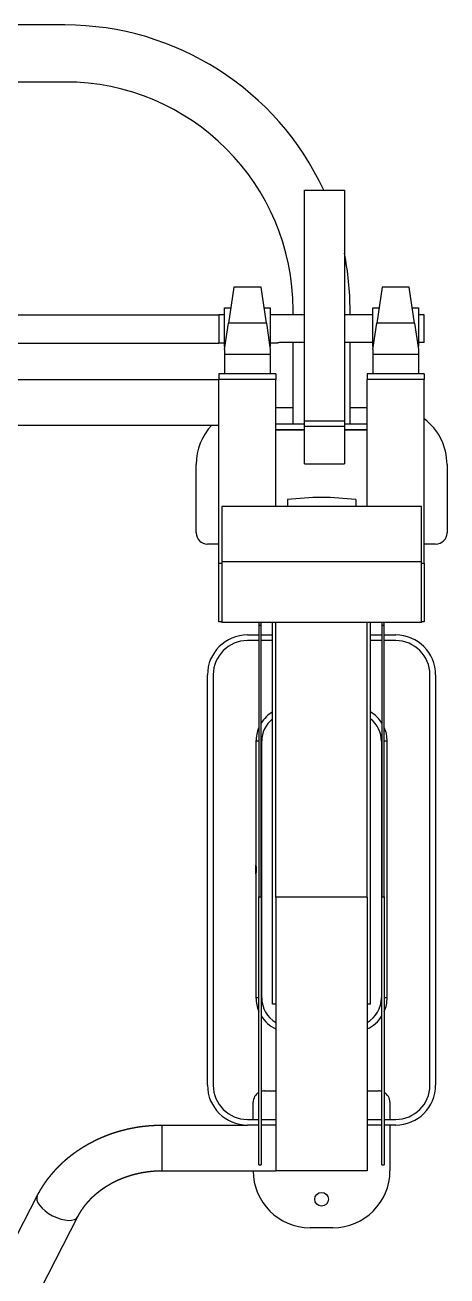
# Model space of a CAD drawing. Header units: millimetres. Extents: x -396 to 32754, y 354 to 22128.
# Drawn here: x 1488 to 1858, y 1661 to 2758 of the extents above; entities that cross this region are included whole.
import ezdxf

# ---------------------------------------------------------------- set-up
doc = ezdxf.new("R2010")
doc.units = ezdxf.units.MM
doc.layers.add('equipments', color=250, linetype='Continuous')
doc.layers.add('furniture', color=26, linetype='Continuous')

# ---------------------------------------------------------------- blocks, each defined once
blk = doc.blocks.new('Fit23')
at = {"layer": 'equipments'}
for p, q in [((405, 1793), (225, 1793)), ((405, 1743), (225, 1743)), ((615, 1445.9), (615, 1648)), ((615, 1648), (650, 1648)), ((650, 1648), (650, 1445.9)), ((553.1, 1563), (548.4, 1531.4)), ((576.9, 1563), (553.1, 1563)), ((581.6, 1531.4), (576.9, 1563)), ((683.1, 1563), (678.4, 1531.4)), ((706.9, 1563), (683.1, 1563)), ((711.6, 1531.4), (706.9, 1563)), ((287.9, 1538.9), (540, 1538.9)), ((540, 1538.9), (540, 1513.9)), ((545, 1538.8), (540, 1538.8)), ((545, 1511), (545, 1545)), ((545, 1545), (550.4, 1545)), ((579.6, 1545), (585, 1545)), ((585, 1545), (585, 1511)), ((615, 1538.8), (585, 1538.8)), ((605, 1538.8), (605, 1543)), ((675, 1538.8), (650, 1538.8)), ((655, 1538.8), (655, 1543)), ((675, 1511), (675, 1545)), ((675, 1545), (680.4, 1545)), ((709.6, 1545), (715, 1545)), ((715, 1545), (715, 1511)), ((720, 1538.8), (715, 1538.8)), ((720, 1514.6), (720, 1538.8)), ((545, 1508.5), (548.4, 1531.4)), ((581.6, 1531.4), (548.4, 1531.4)), ((581.6, 1531.4), (585, 1508.5)), ((675, 1508.5), (678.4, 1531.4)), ((711.6, 1531.4), (678.4, 1531.4)), ((711.6, 1531.4), (715, 1508.5)), ((615, 1514.6), (595, 1514.6)), ((605, 1443), (605, 1514.6)), ((675, 1514.6), (650, 1514.6)), ((655, 1443), (655, 1514.6)), ((720, 1514.6), (715, 1514.6)), ((323.6, 1513.9), (540, 1513.9)), ((545, 1513.9), (540, 1513.9)), ((545, 1511), (545.4, 1511)), ((545, 1508.5), (545, 1504)), ((545, 1504), (545, 1487)), ((585, 1504), (545, 1504)), ((584.6, 1511), (585, 1511)), ((591, 1513.9), (585, 1513.9)), ((585, 1508.5), (585, 1504)), ((585, 1504), (585, 1487)), ((675, 1511), (675.4, 1511)), ((675, 1508.5), (675, 1504)), ((675, 1504), (675, 1487)), ((715, 1504), (675, 1504)), ((714.6, 1511), (715, 1511)), ((715, 1508.5), (715, 1504)), ((715, 1504), (715, 1487)), ((330, 1482), (540, 1482)), ((540, 1487), (540, 1482.1)), ((590, 1487), (540, 1487)), ((540, 1320.8), (540, 1482.1)), ((590, 1482.1), (540, 1482.1)), ((590, 1487), (590, 1482.1)), ((590, 1370.6), (590, 1482.1)), ((670, 1487), (670, 1482.1)), ((720, 1487), (670, 1487)), ((670, 1370.6), (670, 1482.1)), ((720, 1482.1), (670, 1482.1)), ((720, 1487), (720, 1482.1)), ((720, 1320.8), (720, 1482.1)), ((590, 1457.6), (605, 1457.6)), ((655, 1457.6), (670, 1457.6)), ((330, 1442), (540, 1442)), ((615, 1443), (590, 1443)), ((615, 1438), (590, 1438)), ((590, 1438), (615, 1438)), ((615, 1443), (605, 1443)), ((615, 1440.8), (615, 1445.9)), ((615, 1445.9), (650, 1445.9)), ((650, 1440.8), (615, 1440.8)), ((615, 1408), (615, 1440.8)), ((650, 1445.9), (650, 1440.8)), ((655, 1443), (650, 1443)), ((670, 1443), (650, 1443)), ((650, 1440.8), (650, 1408)), ((670, 1438), (650, 1438)), ((650, 1438), (670, 1438)), ((520, 1347.6), (520, 1407.6)), ((615, 1408), (650, 1408)), ((740, 1407.6), (740, 1347.6)), ((600, 1376.7), (600, 1370.6)), ((660, 1376.7), (660, 1370.6)), ((717.5, 1370.6), (542.5, 1370.6)), ((542.5, 1370.6), (542.5, 1322)), ((717.5, 1322), (717.5, 1370.6)), ((540, 1337.6), (530, 1337.6)), ((730, 1337.6), (720, 1337.6)), ((540, 1269.5), (540, 1320.8)), ((540, 1320.8), (542.5, 1320.8)), ((542.5, 1322), (542.5, 1268.8)), ((717.5, 1322), (542.5, 1322)), ((717.5, 1268.8), (717.5, 1322)), ((717.5, 1320.8), (720, 1320.8)), ((720, 1320.8), (720, 1269.5)), ((542.5, 1269.5), (540, 1269.5)), ((717.5, 1268.8), (542.5, 1268.8)), ((717.5, 1268.8), (542.5, 1268.8)), ((542.5, 1268.8), (542.5, 1268.8)), ((575, 1268.8), (575, 1266.6)), ((575, 1266.6), (575, 1028.2)), ((575, 1266.6), (577, 1266.6)), ((577, 1266.6), (577, 1268.8)), ((577, 1028.2), (577, 1266.6)), ((587, 934.2), (587, 1268.8)), ((590, 1028), (590, 1268.8)), ((670, 1028), (670, 1268.8)), ((673, 934.2), (673, 1268.8)), ((683, 1268.8), (683, 1266.6)), ((683, 1266.6), (683, 1028.2)), ((683, 1266.6), (685, 1266.6)), ((685, 1266.6), (685, 1268.8)), ((685, 1028.2), (685, 1266.6)), ((720, 1269.5), (717.5, 1269.5)), ((717.5, 1268.8), (717.5, 1268.8)), ((565, 1258), (575, 1258)), ((575, 1253), (565, 1253)), ((577, 1258), (587, 1258)), ((587, 1253), (577, 1253)), ((673, 1258), (683, 1258)), ((683, 1253), (673, 1253)), ((685, 1258), (695, 1258)), ((695, 1253), (685, 1253)), ((530, 863), (530, 1223)), ((535, 1223), (535, 863)), ((725, 863), (725, 1223)), ((730, 1223), (730, 863)), ((572.5, 1164.7), (572.5, 1056)), ((575, 1164.7), (572.5, 1164.7)), ((577.5, 1164.7), (577, 1164.7)), ((577.5, 939.7), (577.5, 1164.7)), ((682.5, 1164.7), (682.5, 939.7)), ((683, 1164.7), (682.5, 1164.7)), ((687.5, 1164.7), (685, 1164.7)), ((687.5, 939.7), (687.5, 1164.7)), ((572.5, 1048.5), (572.5, 1056)), ((572.5, 1048.5), (572.5, 939.7)), ((575, 793.2), (575, 1028.2)), ((575, 1028.2), (577, 1028.2)), ((577, 1028.2), (577, 793.2)), ((590, 1028), (590, 788)), ((670, 1028), (590, 1028)), ((670, 1028), (670, 788)), ((683, 793.2), (683, 1028.2)), ((683, 1028.2), (685, 1028.2)), ((685, 1028.2), (685, 793.2)), ((575, 939.7), (572.5, 939.7)), ((577.5, 939.7), (577, 939.7)), ((590, 934.2), (587, 934.2)), ((673, 934.2), (670, 934.2)), ((683, 939.7), (682.5, 939.7)), ((687.5, 939.7), (685, 939.7)), ((580, 858), (590, 858)), ((670, 858), (680, 858)), ((570, 833), (570, 848)), ((690, 848), (690, 833)), ((490, 828), (565, 828)), ((490, 828), (490, 788)), ((565, 833), (575, 833)), ((575, 828), (565, 828)), ((577, 833), (590, 833)), ((590, 828), (577, 828)), ((670, 833), (683, 833)), ((683, 828), (670, 828)), ((685, 833), (695, 833)), ((695, 828), (685, 828)), ((690, 828), (690, 788)), ((575, 793.2), (577, 793.2)), ((683, 793.2), (685, 793.2)), ((490, 788), (590, 788)), ((670, 788), (590, 788)), ((203.7, 422.5), (380.7, 766.1)), ((239.3, 404.2), (416.3, 747.7)), ((640, 738), (620, 738))]:
    blk.add_line(p, q, dxfattribs=at)
blk.add_circle((630, 763), 6, dxfattribs=at)
for centre, radius, start, end in [((405, 1543), 250, 24.8346, 90), ((405, 1543), 200, 360, 90), ((405, 1543), 250, 360, 11.4783), ((570, 1407.6), 50, 136.5186, 180), ((690, 1407.6), 50, 360, 53.1301), ((630, 1128.5), 250, 83.1079, 96.8921), ((530, 1347.6), 10, 180, 270), ((730, 1347.6), 10, 270, 360), ((565, 1223), 35, 90, 180), ((565, 1223), 30, 90, 180), ((695, 1223), 35, 360, 90), ((695, 1223), 30, 360, 90), ((602.5, 1164.7), 30, 121.1089, 148.2117), ((657.5, 1164.7), 30, 31.7883, 58.8911), ((602.5, 1164.7), 30, 156.4435, 180), ((602.5, 1164.7), 25, 128.3161, 180), ((657.5, 1164.7), 25, 360, 51.6838), ((657.5, 1164.7), 30, 360, 23.5564), ((602.5, 939.7), 30, 180, 203.5564), ((602.5, 939.7), 25, 180, 240), ((657.5, 939.7), 25, 300, 360), ((657.5, 939.7), 30, 336.4435, 360), ((602.5, 939.7), 30, 211.7883, 245.3757), ((657.5, 939.7), 30, 294.6243, 328.2117), ((565, 863), 35, 180, 270), ((565, 863), 30, 180, 270), ((580, 848), 10, 120, 180), ((580, 848), 10, 90, 107.4576), ((680, 848), 10, 72.5424, 90), ((680, 848), 10, 360, 60), ((695, 863), 35, 270, 360), ((695, 863), 30, 270, 360), ((620, 788), 50, 180, 270), ((640, 788), 50, 270, 360)]:
    blk.add_arc(centre, radius, start, end, dxfattribs=at)
blk.add_ellipse((398.5, 756.9), major_axis=(17.8, -9.2), ratio=0.47112, start_param=3.141593, end_param=6.283185, dxfattribs=at)
for points, knots in [([(595, 1514.6), (594.7, 1514.6), (594.5, 1514.6), (594, 1514.6), (593.7, 1514.5), (593.2, 1514.5), (593, 1514.4), (592.5, 1514.4), (592.3, 1514.3), (592, 1514.2), (591.8, 1514.2), (591.5, 1514.1), (591.4, 1514.1), (591.2, 1514), (591.1, 1514), (591, 1514), (591, 1513.9), (591, 1513.9)], [-12.147625, -12.147625, -12.147625, -12.147625, -11.388248, -11.388248, -10.628871, -10.628871, -9.869493, -9.869493, -9.110116, -9.110116, -8.35104, -8.35104, -7.591964, -7.591964, -6.832889, -6.832889, -6.073813, -6.073813, -6.073813, -6.073813]), ([(572.5, 1056), (572.5, 1055.9), (572.5, 1055.9), (572.5, 1055.5), (572.5, 1055.1), (572.6, 1054.3), (572.6, 1053.9), (572.6, 1053.1), (572.7, 1052.6), (572.7, 1051.8), (572.6, 1051.4), (572.6, 1050.5), (572.6, 1050.1), (572.5, 1049.3), (572.5, 1048.9), (572.5, 1048.5), (572.5, 1048.5), (572.5, 1048.5)], [9.320531, 9.320531, 9.320531, 9.320531, 9.459605, 9.459605, 10.703569, 10.703569, 11.947534, 11.947534, 13.191499, 13.191499, 14.435464, 14.435464, 15.679428, 15.679428, 16.923393, 16.923393, 17.062467, 17.062467, 17.062467, 17.062467])]:
    blk.add_open_spline(points, degree=3, knots=knots, dxfattribs=at)
for points in [[(452.7, 822.8), (454, 823.1)], [(454, 823.1), (455.3, 823.5)], [(455.3, 823.5), (456.6, 823.8)], [(456.6, 823.8), (457.9, 824.1)], [(457.9, 824.1), (459.2, 824.5)], [(459.2, 824.5), (460.5, 824.8)], [(460.5, 824.8), (461.8, 825)], [(461.8, 825), (463.2, 825.3)], [(463.2, 825.3), (464.5, 825.6)], [(464.5, 825.6), (465.8, 825.8)], [(465.8, 825.8), (467.1, 826.1)], [(467.1, 826.1), (468.5, 826.3)], [(468.5, 826.3), (469.8, 826.5)], [(469.8, 826.5), (471.1, 826.7)], [(471.1, 826.7), (472.5, 826.9)], [(472.5, 826.9), (473.8, 827)], [(473.8, 827), (475.2, 827.2)], [(475.2, 827.2), (476.5, 827.3)], [(476.5, 827.3), (477.8, 827.4)], [(477.8, 827.4), (479.2, 827.6)], [(479.2, 827.6), (480.5, 827.7)], [(480.5, 827.7), (481.9, 827.7)], [(481.9, 827.7), (483.2, 827.8)], [(483.2, 827.8), (484.6, 827.9)], [(484.6, 827.9), (485.9, 827.9)], [(485.9, 827.9), (487.3, 828)], [(487.3, 828), (488.6, 828)], [(488.6, 828), (490, 828)], [(425.7, 811.6), (426.8, 812.2)], [(426.8, 812.2), (428, 812.8)], [(428, 812.8), (429.2, 813.4)], [(429.2, 813.4), (430.3, 814)], [(430.3, 814), (431.5, 814.6)], [(431.5, 814.6), (432.7, 815.2)], [(432.7, 815.2), (433.9, 815.8)], [(433.9, 815.8), (435.1, 816.3)], [(435.1, 816.3), (436.4, 816.9)], [(436.4, 816.9), (437.6, 817.4)], [(437.6, 817.4), (438.8, 817.9)], [(438.8, 817.9), (440, 818.4)], [(440, 818.4), (441.3, 818.9)], [(441.3, 818.9), (442.5, 819.4)], [(442.5, 819.4), (443.8, 819.9)], [(443.8, 819.9), (445, 820.3)], [(445, 820.3), (446.3, 820.8)], [(446.3, 820.8), (447.6, 821.2)], [(447.6, 821.2), (448.9, 821.6)], [(448.9, 821.6), (450.1, 822)], [(450.1, 822), (451.4, 822.4)], [(451.4, 822.4), (452.7, 822.8)], [(409.3, 800.6), (410.3, 801.4)], [(410.3, 801.4), (411.4, 802.2)], [(411.4, 802.2), (412.4, 803)], [(412.4, 803), (413.5, 803.8)], [(413.5, 803.8), (414.5, 804.5)], [(414.5, 804.5), (415.6, 805.3)], [(415.6, 805.3), (416.7, 806)], [(416.7, 806), (417.8, 806.7)], [(417.8, 806.7), (418.9, 807.5)], [(418.9, 807.5), (420, 808.2)], [(420, 808.2), (421.1, 808.9)], [(421.1, 808.9), (422.2, 809.6)], [(422.2, 809.6), (423.4, 810.2)], [(423.4, 810.2), (424.5, 810.9)], [(424.5, 810.9), (425.7, 811.6)], [(397.8, 790), (398.7, 791)], [(398.7, 791), (399.6, 791.9)], [(399.6, 791.9), (400.5, 792.8)], [(400.5, 792.8), (401.5, 793.7)], [(401.5, 793.7), (402.4, 794.6)], [(402.4, 794.6), (403.4, 795.5)], [(403.4, 795.5), (404.3, 796.4)], [(404.3, 796.4), (405.3, 797.2)], [(405.3, 797.2), (406.3, 798.1)], [(406.3, 798.1), (407.3, 798.9)], [(407.3, 798.9), (408.3, 799.8)], [(408.3, 799.8), (409.3, 800.6)], [(388, 778.1), (388.8, 779.1)], [(388.8, 779.1), (389.5, 780.2)], [(389.5, 780.2), (390.3, 781.2)], [(390.3, 781.2), (391.1, 782.2)], [(391.1, 782.2), (391.9, 783.2)], [(391.9, 783.2), (392.7, 784.2)], [(392.7, 784.2), (393.5, 785.2)], [(393.5, 785.2), (394.4, 786.2)], [(394.4, 786.2), (395.2, 787.2)], [(395.2, 787.2), (396.1, 788.1)], [(396.1, 788.1), (396.9, 789.1)], [(396.9, 789.1), (397.8, 790)], [(449.1, 778.7), (450, 779.1)], [(450, 779.1), (450.8, 779.5)], [(450.8, 779.5), (451.6, 779.9)], [(451.6, 779.9), (452.4, 780.2)], [(452.4, 780.2), (453.3, 780.6)], [(453.3, 780.6), (454.1, 781)], [(454.1, 781), (455, 781.3)], [(455, 781.3), (455.8, 781.7)], [(455.8, 781.7), (456.7, 782)], [(456.7, 782), (457.6, 782.3)], [(457.6, 782.3), (458.4, 782.6)], [(458.4, 782.6), (459.3, 782.9)], [(459.3, 782.9), (460.2, 783.2)], [(460.2, 783.2), (461.1, 783.5)], [(461.1, 783.5), (462, 783.8)], [(462, 783.8), (462.8, 784.1)], [(462.8, 784.1), (463.7, 784.3)], [(463.7, 784.3), (464.6, 784.6)], [(464.6, 784.6), (465.6, 784.8)], [(465.6, 784.8), (466.5, 785.1)], [(466.5, 785.1), (467.4, 785.3)], [(467.4, 785.3), (468.3, 785.5)], [(468.3, 785.5), (469.2, 785.7)], [(469.2, 785.7), (470.1, 785.9)], [(470.1, 785.9), (471.1, 786.1)], [(471.1, 786.1), (472, 786.3)], [(472, 786.3), (472.9, 786.5)], [(472.9, 786.5), (473.9, 786.6)], [(473.9, 786.6), (474.8, 786.8)], [(474.8, 786.8), (475.7, 786.9)], [(475.7, 786.9), (476.7, 787.1)], [(476.7, 787.1), (477.6, 787.2)], [(477.6, 787.2), (478.6, 787.3)], [(478.6, 787.3), (479.5, 787.4)], [(479.5, 787.4), (480.5, 787.5)], [(480.5, 787.5), (481.4, 787.6)], [(481.4, 787.6), (482.4, 787.7)], [(482.4, 787.7), (483.3, 787.8)], [(483.3, 787.8), (484.3, 787.8)], [(484.3, 787.8), (485.2, 787.9)], [(485.2, 787.9), (486.2, 787.9)], [(486.2, 787.9), (487.1, 787.9)], [(487.1, 787.9), (488.1, 788)], [(488.1, 788), (489, 788)], [(489, 788), (490, 788)], [(381.3, 767.2), (381.9, 768.3)], [(381.9, 768.3), (382.6, 769.4)], [(382.6, 769.4), (383.2, 770.5)], [(383.2, 770.5), (383.8, 771.6)], [(383.8, 771.6), (384.5, 772.7)], [(384.5, 772.7), (385.2, 773.8)], [(385.2, 773.8), (385.9, 774.9)], [(385.9, 774.9), (386.6, 776)], [(386.6, 776), (387.3, 777)], [(387.3, 777), (388, 778.1)], [(432.3, 767.7), (433, 768.3)], [(433, 768.3), (433.6, 768.8)], [(433.6, 768.8), (434.3, 769.3)], [(434.3, 769.3), (435, 769.9)], [(435, 769.9), (435.6, 770.4)], [(435.6, 770.4), (436.3, 770.9)], [(436.3, 770.9), (437, 771.4)], [(437, 771.4), (437.7, 771.9)], [(437.7, 771.9), (438.4, 772.4)], [(438.4, 772.4), (439.1, 772.9)], [(439.1, 772.9), (439.9, 773.4)], [(439.9, 773.4), (440.6, 773.9)], [(440.6, 773.9), (441.4, 774.4)], [(441.4, 774.4), (442.1, 774.8)], [(442.1, 774.8), (442.9, 775.3)], [(442.9, 775.3), (443.6, 775.7)], [(443.6, 775.7), (444.4, 776.2)], [(444.4, 776.2), (445.2, 776.6)], [(445.2, 776.6), (445.9, 777.1)], [(445.9, 777.1), (446.7, 777.5)], [(446.7, 777.5), (447.5, 777.9)], [(447.5, 777.9), (448.3, 778.3)], [(448.3, 778.3), (449.1, 778.7)], [(380.7, 766.1), (381.3, 767.2)], [(422.1, 757), (422.6, 757.6)], [(422.6, 757.6), (423.1, 758.2)], [(423.1, 758.2), (423.6, 758.9)], [(423.6, 758.9), (424.2, 759.5)], [(424.2, 759.5), (424.7, 760.1)], [(424.7, 760.1), (425.2, 760.7)], [(425.2, 760.7), (425.8, 761.3)], [(425.8, 761.3), (426.3, 761.9)], [(426.3, 761.9), (426.9, 762.5)], [(426.9, 762.5), (427.4, 763.1)], [(427.4, 763.1), (428, 763.7)], [(428, 763.7), (428.6, 764.3)], [(428.6, 764.3), (429.2, 764.9)], [(429.2, 764.9), (429.8, 765.5)], [(429.8, 765.5), (430.4, 766)], [(430.4, 766), (431, 766.6)], [(431, 766.6), (431.7, 767.1)], [(431.7, 767.1), (432.3, 767.7)], [(416.3, 747.7), (416.7, 748.4)], [(416.7, 748.4), (417, 749.1)], [(417, 749.1), (417.4, 749.8)], [(417.4, 749.8), (417.8, 750.4)], [(417.8, 750.4), (418.2, 751.1)], [(418.2, 751.1), (418.6, 751.8)], [(418.6, 751.8), (419, 752.4)], [(419, 752.4), (419.4, 753.1)], [(419.4, 753.1), (419.8, 753.7)], [(419.8, 753.7), (420.3, 754.4)], [(420.3, 754.4), (420.7, 755)], [(420.7, 755), (421.2, 755.7)], [(421.2, 755.7), (421.7, 756.3)], [(421.7, 756.3), (422.1, 757)]]:
    blk.add_open_spline(points, degree=1, dxfattribs=at)

msp = doc.modelspace()

# ---------------------------------------------------------------- block references
at = {"layer": 'furniture'}
msp.add_blockref('Fit23', (1118.2, 965.1), dxfattribs=at)

doc.saveas('drawing.dxf')
